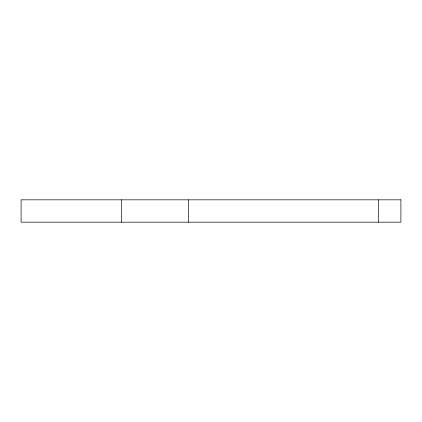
<?xml version="1.0" encoding="UTF-8"?>
<svg xmlns="http://www.w3.org/2000/svg" width="422" height="422" viewBox="0 0 422 422"><rect width="100%" height="100%" fill="white"/><g stroke="black" fill="none" stroke-linecap="round" stroke-linejoin="round"><path stroke-width="0.63" d="M378.56 199.828L378.56 222.172M188.66 199.828L188.66 222.172M121.636 199.828L121.636 222.172M400.9 199.828L21.1 199.828L21.1 222.172L400.9 222.172L400.9 199.828"/></g></svg>
